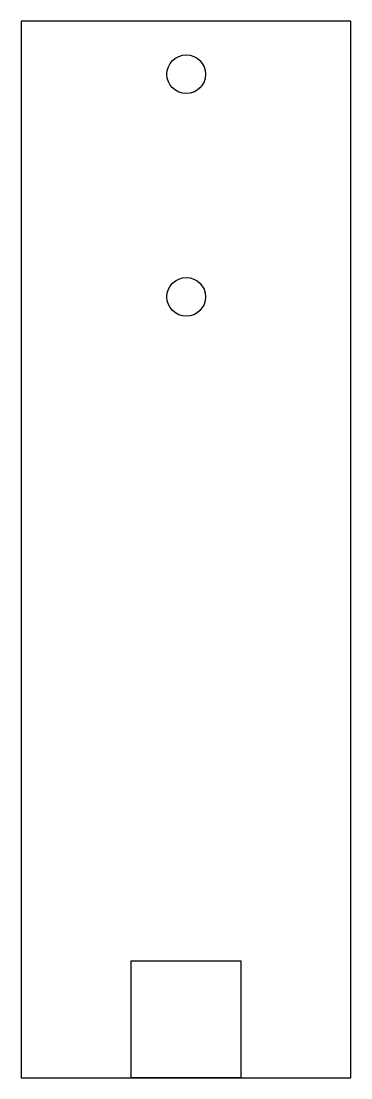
# Model space of a CAD drawing. Header units: millimetres. Extents: x -1968.5 to -1940.4, y -8.1 to 82.1.
import ezdxf

# ---------------------------------------------------------------- set-up
doc = ezdxf.new("R2010")
doc.units = ezdxf.units.MM
doc.layers.get('0').update_dxf_attribs({"linetype": 'CONTINUOUS'})

msp = doc.modelspace()

# ---------------------------------------------------------------- linework, layer by layer
for points in [[(-1940.41, -8.125), (-1940.41, 82.075), (-1968.512, 82.075), (-1968.512, -8.125)], [(-1949.778, -8.125), (-1959.145, -8.125), (-1959.145, 1.875), (-1949.778, 1.875)]]:
    msp.add_lwpolyline(points, close=True)
for centre in [(-1954.439, 77.54), (-1954.439, 58.54)]:
    msp.add_circle(centre, 1.65)

doc.saveas('drawing.dxf')
